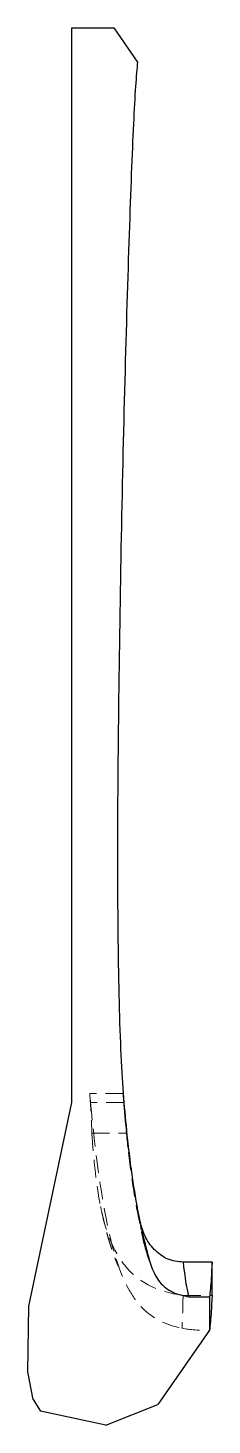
# Model space of a CAD drawing. Header units: millimetres. Extents: x 78 to 229, y 7 to 164.
# Drawn here: x 216.2 to 229.3, y 7 to 107 of the extents above.
import ezdxf

# ---------------------------------------------------------------- set-up
doc = ezdxf.new("R2010")
doc.units = ezdxf.units.MM
doc.linetypes.add('HIDDEN', pattern=[1.905, 1.27, -0.635])

msp = doc.modelspace()

# ---------------------------------------------------------------- linework, layer by layer
at = {"color": 7, "linetype": 'Continuous', "lineweight": 25}
for p, q in [((219.31, 30.09), (219.31, 107)), ((219.31, 107), (222.31, 107)), ((222.31, 107), (224, 104.55)), ((216.21, 15.51), (219.31, 30.09)), ((223.56, 25.21), (223.43, 26.29)), ((224.16, 21.62), (224.12, 21.84)), ((229.35, 16.28), (229.35, 18.67)), ((229.16, 16.17), (229.16, 13.78)), ((216.15, 10.82), (216.21, 15.51)), ((229.16, 13.78), (225.45, 8.46)), ((216.52, 8.82), (216.15, 10.82)), ((216.52, 8.82), (217.06, 7.99)), ((221.74, 7), (225.45, 8.46)), ((221.74, 7), (217.06, 7.99))]:
    msp.add_line(p, q, dxfattribs=at)
at = {"color": 7, "linetype": 'HIDDEN', "lineweight": 18}
for p, q in [((223.03, 30.09), (220.64, 30.09)), ((220.73, 27.89), (223.23, 27.89)), ((223.43, 26.29), (223.23, 27.89)), ((223.36, 26.5), (223.38, 26.3)), ((224.16, 21.62), (224.26, 20.98)), ((227.27, 16.28), (229.35, 16.28))]:
    msp.add_line(p, q, dxfattribs=at)
at = {"color": 7, "linetype": 'HIDDEN', "lineweight": 18, "flags": 128}
msp.add_lwpolyline([(222.97, 30.73), (221.63, 30.73), (220.58, 30.73)], dxfattribs=at)
at = {"color": 7, "linetype": 'Continuous', "lineweight": 25}
for points, knots in [([(224, 104.55), (223.96, 104.12), (223.91, 103.54), (223.81, 102.06), (223.76, 101.16), (223.61, 98.02), (223.51, 95.35), (223.3, 89.11), (223.19, 85.55), (222.99, 77.94), (222.9, 73.89), (222.74, 65.68), (222.68, 61.53), (222.59, 53.53), (222.56, 49.68), (222.58, 42.65), (222.62, 39.47), (222.73, 35.4), (222.78, 34.16), (222.89, 31.93), (222.96, 30.95), (223.03, 30.09)], [0, 0, 0, 0, 0.0625, 0.0625, 0.125, 0.125, 0.25, 0.25, 0.375, 0.375, 0.5, 0.5, 0.625, 0.625, 0.75, 0.75, 0.875, 0.875, 0.9375, 0.9375, 1, 1, 1, 1]), ([(223.03, 30.09), (223.1, 29.19), (223.25, 27.67), (223.43, 26.15), (223.51, 25.52)], [-0.452983, -0.452983, -0.452983, -0.452983, -0.339737, -0.260978, -0.260978, -0.260978, -0.260978]), ([(223.51, 25.52), (223.55, 25.25), (223.71, 24.09), (224.04, 22.03), (224.46, 20.28), (224.69, 19.4)], [-0.260978, -0.260978, -0.260978, -0.260978, -0.226491, -0.113246, 0, 0, 0, 0]), ([(227.27, 18.67), (227.38, 17.7), (227.52, 16.78), (227.64, 16.33), (227.69, 16.18)], [0, 0, 0, 0, 0.57143, 1, 1, 1, 1]), ([(229.35, 18.67), (229, 18.67), (228.65, 18.66), (227.96, 18.66), (227.62, 18.66), (227.27, 18.67)], [0, 0, 0, 0, 0.5, 0.5, 1, 1, 1, 1]), ([(229.35, 18.67), (229.3, 17.71), (229.24, 16.78), (229.18, 16.32), (229.16, 16.17)], [0, 0, 0, 0, 0.57143, 1, 1, 1, 1]), ([(229.35, 16.28), (229.3, 15.31), (229.24, 14.39), (229.18, 13.93), (229.16, 13.78)], [0, 0, 0, 0, 0.57143, 1, 1, 1, 1])]:
    msp.add_open_spline(points, degree=3, knots=knots, dxfattribs=at)
at = {"color": 7, "linetype": 'HIDDEN', "lineweight": 18}
for points in [[(220.58, 30.73), (220.6, 30.46), (220.62, 30.26), (220.64, 30.09)], [(220.58, 30.73), (220.65, 29.78), (220.71, 28.83), (220.73, 27.89)], [(223.23, 27.89), (223.23, 27.9), (223.23, 27.91), (223.23, 27.93)], [(227.19, 13.93), (227.78, 13.82), (228.43, 13.77), (229.16, 13.78)]]:
    msp.add_open_spline(points, degree=3, dxfattribs=at)
for points, knots in [([(220.64, 30.09), (220.99, 26.45), (221.75, 20.87), (222.99, 17.12), (224.66, 14.83), (226.03, 14.16), (227.19, 13.93)], [0, 0, 0, 0, 0.28571, 0.57143, 0.71429, 1, 1, 1, 1]), ([(223.23, 27.93), (223.16, 28.39), (223.12, 28.86), (223.04, 29.8), (223, 30.26), (222.97, 30.73)], [0, 0, 0, 0, 0.5, 0.5, 1, 1, 1, 1]), ([(223.03, 29.95), (223.06, 29.55), (223.15, 28.33), (223.29, 27.12), (223.38, 26.3)], [0, 0, 0, 0, 0.3263, 1, 1, 1, 1]), ([(220.73, 27.89), (220.78, 27.17), (221.02, 24.35), (221.54, 21.06), (223.31, 17.69), (225.32, 16.54), (227.27, 16.28)], [0.192258, 0.192258, 0.192258, 0.192258, 0.285714, 0.571429, 0.714286, 1, 1, 1, 1]), ([(223.36, 26.5), (223.49, 25.44), (223.76, 23.32), (224.2, 21.23), (224.42, 20.19)], [0, 0, 0, 0, 0.5003, 1, 1, 1, 1]), ([(221.36, 22.64), (221.41, 22.39), (221.51, 21.92), (221.66, 21.29), (221.79, 20.8), (221.9, 20.41), (222, 20.08), (222.1, 19.77), (222.2, 19.47), (222.34, 19.09), (222.46, 18.77), (222.57, 18.5), (222.64, 18.35), (222.65, 18.34), (222.65, 18.33)], [0, 0, 0, 0, 0.14261, 0.2666, 0.36285, 0.43433, 0.49827, 0.56295, 0.62828, 0.69339, 0.8122, 0.86659, 0.92356, 1, 1, 1, 1]), ([(224.41, 20.26), (224.42, 20.18), (224.45, 20.07), (224.47, 19.98), (224.48, 19.95)], [0, 0, 0, 0, 0.61077, 1, 1, 1, 1]), ([(224.48, 19.96), (224.59, 19.57), (224.8, 18.8), (225.06, 18.21), (225.18, 17.92)], [0, 0, 0, 0, 0.50496, 1, 1, 1, 1]), ([(222.65, 18.33), (222.65, 18.34), (222.65, 18.36), (222.59, 18.53), (222.52, 18.74), (222.48, 18.85)], [0, 0, 0, 0, 0.24705, 0.58658, 1, 1, 1, 1]), ([(227.27, 16.28), (227.25, 15.35), (227.22, 14.48), (227.2, 14.07), (227.19, 13.93)], [0, 0, 0, 0, 0.57143, 1, 1, 1, 1])]:
    msp.add_open_spline(points, degree=3, knots=knots, dxfattribs=at)
at = {"color": 7, "linetype": 'Continuous', "lineweight": 25}
for points in [[(227.27, 18.67), (226.88, 18.68), (226.1, 18.8), (225.16, 19.54), (224.48, 20.5), (224.27, 21.25), (224.16, 21.62)], [(224.69, 19.4), (224.79, 19.02), (224.99, 18.25), (225.54, 17.18), (226.51, 16.42), (227.3, 16.27), (227.69, 16.18)], [(227.69, 16.18), (227.93, 16.16), (228.42, 16.18), (228.91, 16.17), (229.16, 16.17)]]:
    msp.add_open_spline(points, degree=3, dxfattribs=at)

doc.saveas('drawing.dxf')
